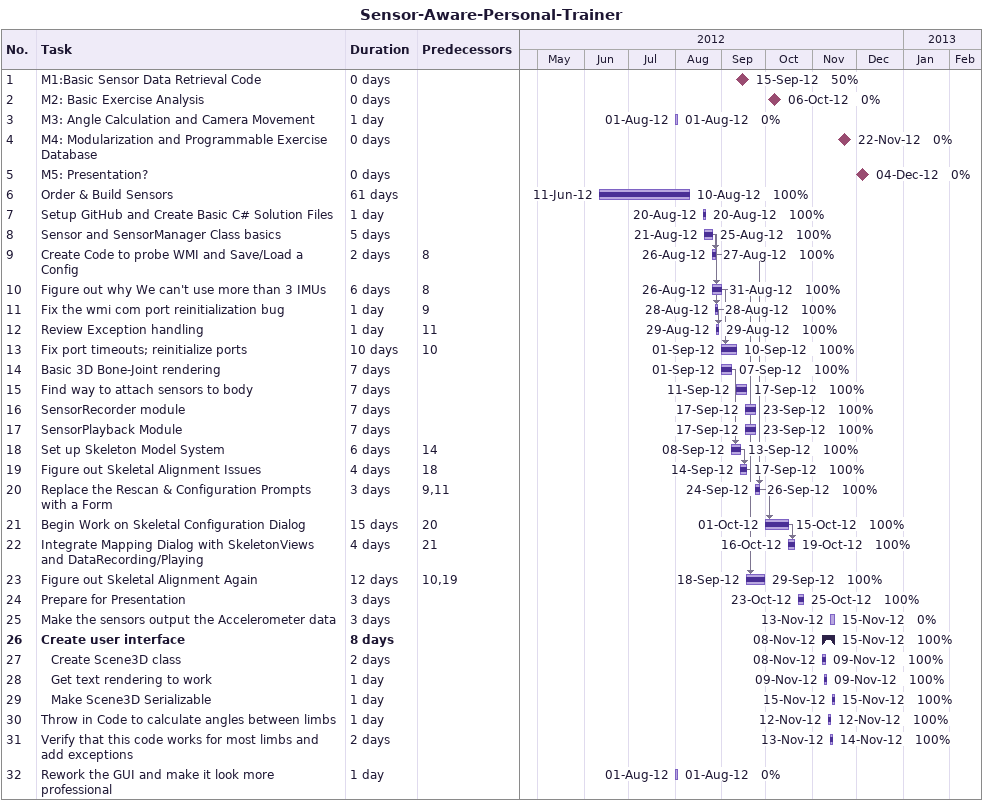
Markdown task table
Sensor-Aware-Personal-Trainer

| ID | Level | Task | Duration | Start | Finish | Predecessors | % complete |
|---|---|---|---|---|---|---|---|
| 1 | 1 | M1:Basic Sensor Data Retrieval Code | 0d | 2012-09-15 | 2012-09-15 |  | 50 |
| 2 | 1 | M2: Basic Exercise Analysis | 0d | 2012-10-06 | 2012-10-06 |  | 0 |
| 3 | 1 | M3: Angle Calculation and Camera Movement | 1d | 2012-08-01 | 2012-08-01 |  | 0 |
| 4 | 1 | M4: Modularization and Programmable Exercise Database | 0d | 2012-11-22 | 2012-11-22 |  | 0 |
| 5 | 1 | M5: Presentation? | 0d | 2012-12-04 | 2012-12-04 |  | 0 |
| 6 | 1 | Order & Build Sensors | 61d | 2012-06-11 | 2012-08-10 |  | 100 |
| 7 | 1 | Setup GitHub and Create Basic C# Solution Files | 1d | 2012-08-20 | 2012-08-20 |  | 100 |
| 8 | 1 | Sensor and SensorManager Class basics | 5d | 2012-08-21 | 2012-08-25 |  | 100 |
| 9 | 1 | Create Code to probe WMI and Save/Load a Config | 2d | 2012-08-26 | 2012-08-27 | 8 | 100 |
| 10 | 1 | Figure out why We can't use more than 3 IMUs | 6d | 2012-08-26 | 2012-08-31 | 8 | 100 |
| 11 | 1 | Fix the wmi com port reinitialization bug | 1d | 2012-08-28 | 2012-08-28 | 9 | 100 |
| 12 | 1 | Review Exception handling | 1d | 2012-08-29 | 2012-08-29 | 11 | 100 |
| 13 | 1 | Fix port timeouts; reinitialize ports | 10d | 2012-09-01 | 2012-09-10 | 10 | 100 |
| 14 | 1 | Basic 3D Bone-Joint rendering | 7d | 2012-09-01 | 2012-09-07 |  | 100 |
| 15 | 1 | Find way to attach sensors to body | 7d | 2012-09-11 | 2012-09-17 |  | 100 |
| 16 | 1 | SensorRecorder module | 7d | 2012-09-17 | 2012-09-23 |  | 100 |
| 17 | 1 | SensorPlayback Module | 7d | 2012-09-17 | 2012-09-23 |  | 100 |
| 18 | 1 | Set up Skeleton Model System | 6d | 2012-09-08 | 2012-09-13 | 14 | 100 |
| 19 | 1 | Figure out Skeletal Alignment Issues | 4d | 2012-09-14 | 2012-09-17 | 18 | 100 |
| 20 | 1 | Replace the Rescan & Configuration Prompts with a Form | 3d | 2012-09-24 | 2012-09-26 | 9, 11 | 100 |
| 21 | 1 | Begin Work on Skeletal Configuration Dialog | 15d | 2012-10-01 | 2012-10-15 | 20 | 100 |
| 22 | 1 | Integrate Mapping Dialog with SkeletonViews and DataRecording/Playing | 4d | 2012-10-16 | 2012-10-19 | 21 | 100 |
| 23 | 1 | Figure out Skeletal Alignment Again | 12d | 2012-09-18 | 2012-09-29 | 10, 19 | 100 |
| 24 | 1 | Prepare for Presentation | 3d | 2012-10-23 | 2012-10-25 |  | 100 |
| 25 | 1 | Make the sensors output the Accelerometer data | 3d | 2012-11-13 | 2012-11-15 |  | 0 |
| 26 | 1 | **Create user interface** | 8d | 2012-11-08 | 2012-11-15 |  | 100 |
| 27 | 2 | Create Scene3D class | 2d | 2012-11-08 | 2012-11-09 |  | 100 |
| 28 | 2 | Get text rendering to work | 1d | 2012-11-09 | 2012-11-09 |  | 100 |
| 29 | 2 | Make Scene3D Serializable | 1d | 2012-11-15 | 2012-11-15 |  | 100 |
| 30 | 1 | Throw in Code to calculate angles between limbs | 1d | 2012-11-12 | 2012-11-12 |  | 100 |
| 31 | 1 | Verify that this code works for most limbs and add exceptions | 2d | 2012-11-13 | 2012-11-14 |  | 100 |
| 32 | 1 | Rework the GUI and make it look more professional | 1d | 2012-08-01 | 2012-08-01 |  | 0 |
